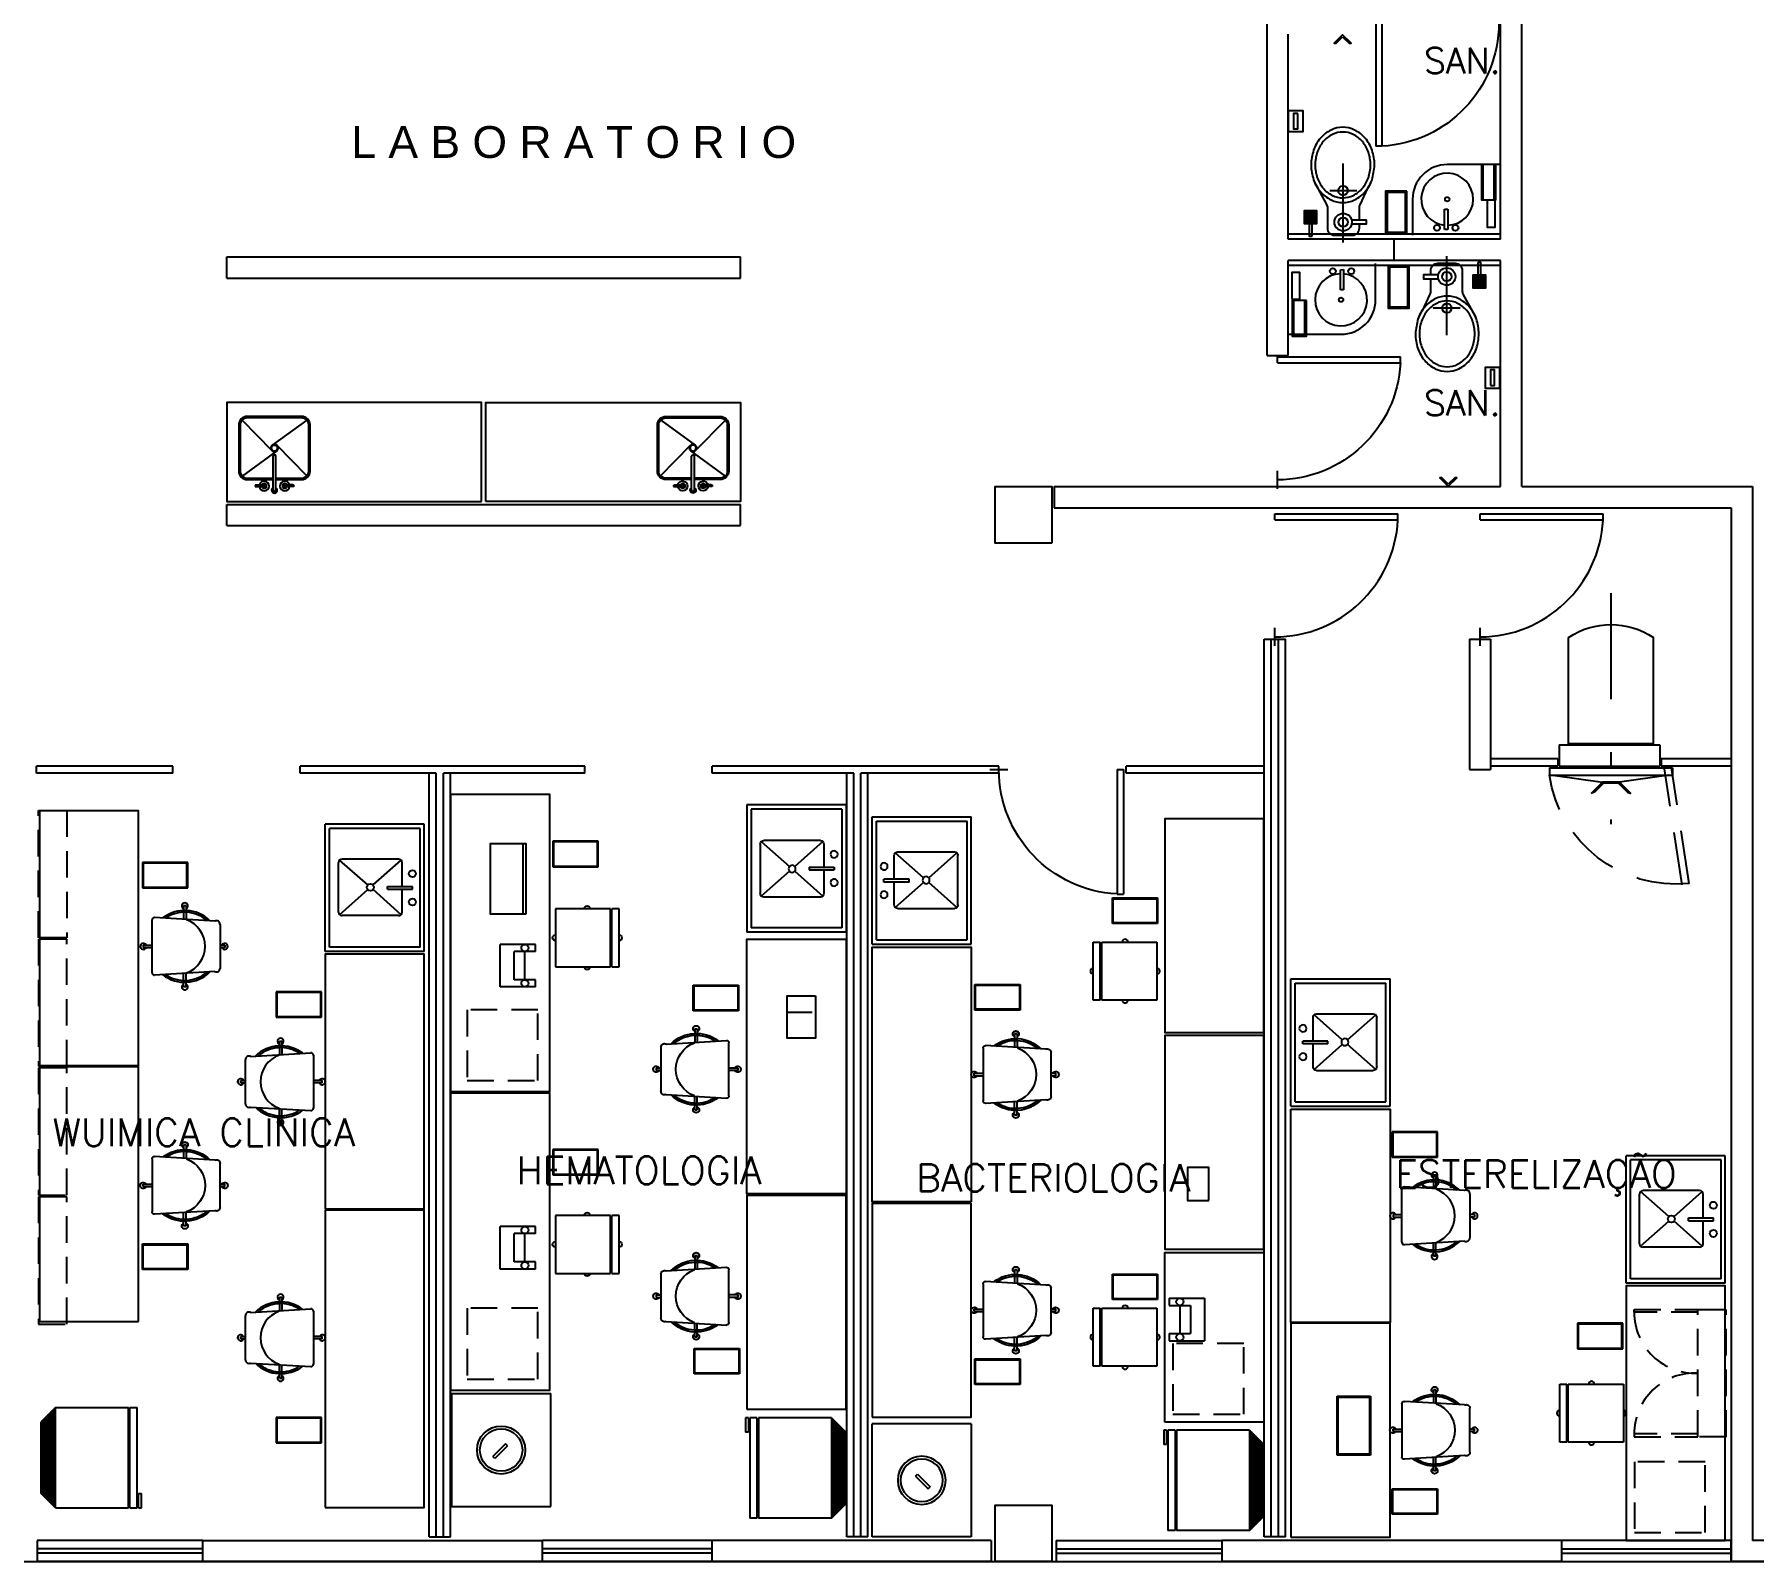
# Model space of a CAD drawing. Extents: x -358 to -207, y -206 to -105.
# Drawn here: x -263.3 to -251.15, y -191.83 to -181.03 of the extents above; entities that cross this region are included whole.
import ezdxf
from ezdxf.enums import TextEntityAlignment as Align

# ---------------------------------------------------------------- set-up
doc = ezdxf.new("R2010")
doc.units = 0
doc.header["$LTSCALE"] = 1.5
doc.header["$MEASUREMENT"] = 0
for name, pattern in [('DASHDOT', [1, 0.5, -0.25, 0, -0.25]), ('HIDDEN', [0.375, 0.25, -0.125]), ('HIDDEN2', [0.1875, 0.125, -0.0625])]:
    doc.linetypes.add(name, pattern=pattern)
doc.layers.get('0').update_dxf_attribs({"linetype": 'CONTINUOUS'})
for name, color, linetype in [('8CMOB01', 8, 'CONTINUOUS'), ('9CCOLUMNA', 5, 'CONTINUOUS'), ('AREAS', 253, 'CONTINUOUS'), ('CAN', 6, 'CONTINUOUS'), ('CANCEL', 6, 'CONTINUOUS'), ('CCPTAS', 6, 'CONTINUOUS'), ('MOB', 8, 'CONTINUOUS'), ('MSAN', 6, 'CONTINUOUS'), ('MUEBLE', 8, 'CONTINUOUS'), ('RCMURO01', 3, 'CONTINUOUS'), ('RCTEXEJE02', 3, 'CONTINUOUS'), ('ZCTEXT01', 2, 'CONTINUOUS')]:
    doc.layers.add(name, color=color, linetype=linetype)
doc.styles.add('HELV-NF', font='helv-nf', dxfattribs={"height": 0.2})
doc.styles.add('REG-60', font='ROMANS.shx', dxfattribs={"height": 0.195})
doc.styles.add('REG-80', font='ROMANS.shx', dxfattribs={"height": 0.27})

# ---------------------------------------------------------------- blocks, each defined once
blk = doc.blocks.new('TARJA')
for p, q in [((-0.014, -0.022), (-0.227, 0.194)), ((0.23, 0.196), (-0.014, 0.018)), ((0.232, -0.198), (0.019, 0.018)), ((0.019, -0.022), (-0.225, -0.2)), ((-0.008, -0.3), (-0.008, -0.06)), ((0.012, -0.3), (0.012, -0.06)), ((-0.134, -0.27), (-0.134, -0.273)), ((-0.134, -0.273), (-0.054, -0.273)), ((-0.127, -0.263), (-0.055, -0.263)), ((0.139, -0.273), (0.058, -0.273)), ((0.132, -0.263), (0.059, -0.263)), ((0.139, -0.27), (0.139, -0.273))]:
    blk.add_line(p, q)
for points in [[(0.012, -0.225), (0.194, -0.225, 0.414214), (0.254, -0.165), (0.254, 0.161, 0.414214), (0.194, 0.221), (-0.19, 0.221, 0.414214), (-0.25, 0.161), (-0.25, -0.165, 0.414214), (-0.19, -0.225), (-0.007, -0.225)], [(0.012, -0.215), (0.194, -0.215, 0.414214), (0.244, -0.165), (0.244, 0.161, 0.414214), (0.194, 0.211), (-0.19, 0.211, 0.414214), (-0.24, 0.161), (-0.24, -0.165, 0.414214), (-0.19, -0.215), (-0.007, -0.215)]]:
    blk.add_lwpolyline(points, format="xyb")
for radius in [0.026, 0.021]:
    blk.add_circle((0.002, -0.002), radius)
for centre, radius, start, end in [((0.002, -0.06), 0.01, 0, 180), ((-0.07, -0.27), 0.0345, 185.2545, 168.7617), ((0.075, -0.27), 0.0345, 11.2383, 354.7455), ((-0.127, -0.27), 0.00711, 89.9822, 179.9822), ((-0.07, -0.27), 0.0167, 190.9013, 156.3336), ((0.002, -0.3), 0.02, 120, 60), ((0.002, -0.3), 0.01, 180, 0), ((0.075, -0.27), 0.0167, 23.6664, 349.0987), ((0.132, -0.27), 0.00711, 0.0178, 90.0178)]:
    blk.add_arc(centre, radius, start, end)
blk = doc.blocks.new('PTA-I')
for p, q in [((-1, 0), (-1, 1)), ((-0.95, 1), (-1, 1)), ((-0.95, 0), (-0.95, 1)), ((-0.95, 0), (-1, 0)), ((0.073, 0), (-0.073, 0))]:
    blk.add_line(p, q)
blk.add_arc((-1.002, -0.001), 1.002, 0.0552, 87.0072)
blk = doc.blocks.new('VB')
at = {"layer": 'MSAN'}
for p, q in [((-0.154, 0.147), (-0.138, 0.164)), ((-0.053, 0.046), (-0.154, 0.147)), ((-0.138, 0.164), (-0.037, 0.063)), ((-0.037, 0.063), (-0.053, 0.046))]:
    blk.add_line(p, q, dxfattribs=at)
blk.add_lwpolyline([(-0.128, 0.121), (-0.128, 0.121)], dxfattribs=at)
for centre, radius in [((-0.184, 0.102), 0.0208), ((-0.092, 0.194), 0.0208), ((0, 0), 0.0154)]:
    blk.add_circle(centre, radius, dxfattribs=at)
blk.add_arc((0, 0), 0.184, 136.4231, 129.262, dxfattribs=at)
blk = doc.blocks.new('J')
at = {"layer": 'MSAN'}
blk.add_lwpolyline([(-0.026, -0.097), (0.03, -0.097), (0.03, 0.093), (-0.026, 0.093)], close=True, dxfattribs=at)
blk = doc.blocks.new('8')
at = {"layer": 'MSAN'}
for p, q in [((0.123, 0.04), (-0.127, 0.04)), ((-0.127, -0.04), (0.123, -0.04))]:
    blk.add_line(p, q, dxfattribs=at)
blk.add_lwpolyline([(0.123, -0.05), (0.123, 0.05), (-0.127, 0.05), (-0.127, -0.05)], close=True, dxfattribs=at)
blk = doc.blocks.new('PAP')
at = {"layer": 'MSAN', "color": 6}
for points in [[(0.144, -0.077), (0.144, 0.073), (-0.156, 0.073), (-0.156, -0.077)], [(0.134, -0.067), (0.134, 0.063), (-0.146, 0.063), (-0.146, -0.067)]]:
    blk.add_lwpolyline(points, close=True, dxfattribs=at)
blk = doc.blocks.new('2')
at = {"layer": 'MSAN'}
for points in [[(0.067, -0.053), (-0.083, -0.053), (-0.083, 0.047), (0.067, 0.047)], [(-0.063, 0.012), (-0.063, -0.018), (0.047, -0.018), (0.047, 0.012)]]:
    blk.add_lwpolyline(points, close=True, dxfattribs=at)
blk = doc.blocks.new('6')
at = {"layer": 'MSAN'}
blk.add_lwpolyline([(0.014, 0), (0.06, 0.046), (0.06, 0.06), (0, 0), (0.06, -0.06), (0.06, -0.046)], close=True, dxfattribs=at)
blk = doc.blocks.new('4')
at = {"layer": 'MSAN'}
for p, q in [((0, 0.045), (0, -0.514)), ((-0.054, -0.088), (-0.163, -0.088)), ((-0.163, -0.115), (-0.056, -0.115)), ((0.276, -0.102), (0.186, -0.102)), ((0.276, -0.112), (0.186, -0.112)), ((0.241, -0.09), (0.221, -0.09)), ((0.276, -0.122), (0.186, -0.122)), ((0.276, -0.132), (0.186, -0.132)), ((0.276, -0.142), (0.186, -0.142)), ((0.276, -0.152), (0.186, -0.152)), ((0.276, -0.162), (0.186, -0.162)), ((0.276, -0.172), (0.186, -0.172)), ((0.095, -0.323), (-0.096, -0.323))]:
    blk.add_line(p, q, dxfattribs=at)
blk.add_lwpolyline([(0.221, 0), (0.221, -0.09), (0.186, -0.09), (0.186, -0.18), (0.276, -0.18), (0.276, -0.09), (0.241, -0.09), (0.241, 0)], close=True, dxfattribs=at)
blk.add_lwpolyline([(0.196, -0.368), (0.118, -0.224, -0.124861), (0.112, -0.2), (0.112, -0.058, 0.414214), (0.063, -0.008), (-0.064, -0.008, 0.414214), (-0.114, -0.058), (-0.114, -0.088), (-0.163, -0.088), (-0.163, -0.115), (-0.114, -0.115), (-0.114, -0.202, -0.109858), (-0.118, -0.223), (-0.174, -0.341, 0.061992), (-0.203, -0.4, 0.020986), (-0.221, -0.504, 0.083945), (-0.203, -0.608, 0.09123), (-0.155, -0.693, 0.103863), (-0.08, -0.751, 0.114983), (0.003, -0.771, 0.114983), (0.087, -0.751, 0.103863), (0.162, -0.693, 0.09123), (0.21, -0.608, 0.083945), (0.227, -0.504, 0.083945), (0.21, -0.4, 0.048605), (0.188, -0.353)], format="xyb", dxfattribs=at)
for points in [[(-0.08, -0.751, 0.114983), (0.003, -0.771, 0.114983), (0.087, -0.751, 0.103863), (0.162, -0.693, 0.09123), (0.21, -0.608, 0.083945), (0.227, -0.504, 0.083945), (0.21, -0.4, 0.09123), (0.162, -0.316, 0.103863), (0.087, -0.257, 0.114983), (0.003, -0.238, 0.114983), (-0.08, -0.257, 0.103863), (-0.155, -0.316, 0.09123), (-0.203, -0.4, 0.020986), (-0.221, -0.504, 0.083945), (-0.203, -0.608, 0.09123), (-0.155, -0.693, 0.103863)], [(0.003, -0.272, 0.114859), (-0.07, -0.289, 0.103833), (-0.135, -0.34, 0.091287), (-0.177, -0.414, 0.084042), (-0.192, -0.504, 0.084042), (-0.177, -0.595, 0.091287), (-0.135, -0.669, 0.103833), (-0.07, -0.72, 0.114859), (0.003, -0.737, 0.114859), (0.077, -0.72, 0.103833), (0.142, -0.669, 0.091287), (0.184, -0.595, 0.084042), (0.199, -0.504, 0.084042), (0.184, -0.414, 0.091287), (0.142, -0.34, 0.103833), (0.077, -0.289, 0.114859)]]:
    blk.add_lwpolyline(points, format="xyb", close=True, dxfattribs=at)
for centre, radius in [((0.001, -0.1), 0.0616), ((0.001, -0.1), 0.0329), ((0.002, -0.323), 0.0335)]:
    blk.add_circle(centre, radius, dxfattribs=at)
blk = doc.blocks.new('PTA-D')
for p, q in [((0.95, 0), (0.95, 1)), ((0.95, 1), (1, 1)), ((1, 0), (1, 1)), ((-0.073, 0), (0.073, 0)), ((0.95, 0), (1, 0))]:
    blk.add_line(p, q)
blk.add_arc((1.002, -0.001), 1.002, 92.9928, 179.9448)
blk = doc.blocks.new('ESTE')
at = {"linetype": 'HIDDEN'}
for p, q in [((-1.738, 0.852), (-0.921, 0.727)), ((-1.748, 0.803), (-0.929, 0.678)), ((-0.92, 0.681), (-0.92, 0.731))]:
    blk.add_line(p, q, dxfattribs=at)
for p, q in [((-0.972, -0.135), (-0.972, 0.735)), ((-0.922, 0.735), (-0.972, 0.735)), ((-0.922, -0.135), (-0.922, 0.735)), ((-0.972, 0.71), (-1.022, 0.36)), ((-0.908, -0.065), (-0.908, 0.646)), ((-0.758, 0.646), (-0.908, 0.646)), ((-0.758, -0.065), (-0.758, 0.646)), ((-0.752, 0.6), (0, 0.6)), ((-0.752, 0.6), (-0.752, 0)), ((-1.022, 0.36), (-1.102, 0.44)), ((-1.092, 0.416), (-1.102, 0.44)), ((-1.029, 0.353), (-1.092, 0.416)), ((-1.029, 0.247), (-1.092, 0.184)), ((-1.029, 0.353), (-1.029, 0.247)), ((-1.022, 0.36), (-1.022, 0.24)), ((-1.022, 0.24), (-1.102, 0.16)), ((-1.092, 0.184), (-1.102, 0.16)), ((-0.972, -0.11), (-1.022, 0.24)), ((-0.752, 0), (0, 0)), ((-0.758, -0.065), (-0.908, -0.065)), ((-0.922, -0.135), (-0.972, -0.135))]:
    blk.add_line(p, q)
at = {"linetype": 'DASHDOT'}
blk.add_line((0.314, 0.3), (-1.319, 0.3), dxfattribs=at)
at = {"linetype": 'HIDDEN'}
blk.add_arc((-0.84, 0.758), 0.903, 173.9996, 261.5533, dxfattribs=at)
blk.add_arc((-0.444, 0.3), 0.536, 325.9415, 34.0585)
blk = doc.blocks.new('CONGELADOR')
for p, q in [((-0.577125, 0.354375), (-0.678375, 0.253125)), ((-0.678375, -0.253125), (-0.678375, 0.253125)), ((-0.66825, -0.26325), (-0.66825, 0.26325)), ((-0.658125, -0.273375), (-0.658125, 0.273375)), ((-0.648, -0.2835), (-0.648, 0.2835)), ((-0.637875, -0.293625), (-0.637875, 0.293625)), ((-0.62775, -0.30375), (-0.62775, 0.30375)), ((-0.617625, -0.313875), (-0.617625, 0.313875)), ((-0.6075, -0.324), (-0.6075, 0.324)), ((-0.597375, -0.334125), (-0.597375, 0.334125)), ((-0.58725, -0.34425), (-0.58725, 0.34425)), ((-0.577125, -0.354375), (-0.577125, 0.354375)), ((-0.577125, 0.354375), (-0.06075, 0.354375)), ((-0.06075, -0.354375), (-0.06075, 0.354375)), ((-0.050625, -0.354375), (-0.050625, 0.354375)), ((-0.050625, 0.354375), (0, 0.354375)), ((0, -0.354375), (0, 0.354375)), ((-0.577125, -0.354375), (-0.678375, -0.253125)), ((-0.577125, -0.354375), (-0.06075, -0.354375)), ((-0.050625, -0.354375), (0, -0.354375)), ((0.010125, -0.253125), (0.030375, -0.253125)), ((0.010125, -0.354375), (0.010125, -0.253125)), ((0.010125, -0.354375), (0.030375, -0.354375)), ((0.030375, -0.354375), (0.030375, -0.253125))]:
    blk.add_line(p, q)
blk = doc.blocks.new('CESTO-PA')
for p, q in [((0.09, 0), (-0.09, 0)), ((-0.09, 0), (-0.09, -0.32)), ((0.09, -0.32), (0.09, 0)), ((-0.085, -0.005), (-0.085, -0.315)), ((0.085, -0.005), (-0.085, -0.005)), ((0.085, -0.315), (0.085, -0.005)), ((-0.09, -0.32), (0.09, -0.32)), ((-0.085, -0.315), (0.085, -0.315))]:
    blk.add_line(p, q)
blk = doc.blocks.new('SILLA-AG')
for p, q in [((-0.01, 0.163), (0.01, 0.163)), ((-0.01, 0.163), (-0.01, 0.124)), ((0.01, 0.163), (0.01, 0.124)), ((-0.209, 0.081), (-0.239, -0.417)), ((-0.182, 0.124), (0.182, 0.124)), ((0.209, 0.081), (0.239, -0.417)), ((-0.335, -0.157), (-0.335, -0.177)), ((-0.335, -0.157), (-0.297, -0.157)), ((-0.335, -0.177), (-0.297, -0.177)), ((-0.282, -0.157), (-0.223, -0.157)), ((-0.282, -0.177), (-0.224, -0.177)), ((0.282, -0.157), (0.223, -0.157)), ((0.282, -0.177), (0.224, -0.177)), ((0.335, -0.157), (0.297, -0.157)), ((0.335, -0.177), (0.297, -0.177)), ((0.335, -0.157), (0.335, -0.177)), ((0.219, -0.438), (-0.219, -0.438)), ((-0.01, -0.511), (-0.01, -0.438)), ((-0.01, -0.511), (0.01, -0.511)), ((0.01, -0.511), (0.01, -0.438))]:
    blk.add_line(p, q)
for centre, radius, start, end in [((0, 0.163), 0.025, 293.5782, 246.4218), ((0, -0.168), 0.297, 135.3951, 217.7376), ((0, -0.168), 0.282, 139.0163, 214.1164), ((0, -0.233), 0.233, 19.7059, 160.2941), ((-0.182, 0.094), 0.03, 90, 205.502), ((0.182, 0.094), 0.03, 334.498, 90), ((0, -0.168), 0.297, 322.2624, 44.6049), ((0, -0.168), 0.282, 325.8836, 40.9837), ((-0.335, -0.167), 0.025, 23.5782, 336.4218), ((0.335, -0.167), 0.025, 203.5782, 156.4218), ((-0.219, -0.418), 0.02, 176.5664, 270), ((0.219, -0.418), 0.02, 270, 3.4336), ((0, -0.511), 0.025, 113.5782, 66.4218)]:
    blk.add_arc(centre, radius, start, end)
blk = doc.blocks.new('M-ALTA-VERT')
for p, q in [((-0.45, 0.7), (-0.45, 0)), ((0.45, 0.7), (-0.45, 0.7)), ((-0.42, 0.67), (-0.42, 0.03)), ((0.42, 0.67), (-0.42, 0.67)), ((0.01, 0.617), (-0.01, 0.617)), ((-0.01, 0.439), (-0.01, 0.617)), ((0.01, 0.439), (0.01, 0.617)), ((0.42, 0.67), (0.42, 0.03)), ((0.45, 0.7), (0.45, 0)), ((-0.203, 0.519), (-0.203, 0.119)), ((-0.02, 0.338), (-0.196, 0.537)), ((-0.01, 0.544), (-0.178, 0.544)), ((0.172, 0.544), (0.01, 0.544)), ((0.19, 0.537), (0.013, 0.338)), ((0.197, 0.519), (0.197, 0.119)), ((0.01, 0.439), (-0.01, 0.439)), ((-0.02, 0.3), (-0.196, 0.101)), ((0.19, 0.101), (0.013, 0.3)), ((0.45, 0), (-0.45, 0)), ((0.42, 0.03), (-0.42, 0.03)), ((0.172, 0.094), (-0.178, 0.094))]:
    blk.add_line(p, q)
for centre in [(-0.1, 0.616), (0.1, 0.616), (-0.003, 0.319)]:
    blk.add_circle(centre, 0.025)
for centre, start, end in [((-0.178, 0.519), 90, 180), ((0.172, 0.519), 0, 90), ((-0.178, 0.119), 180, 270), ((0.172, 0.119), 270, 0)]:
    blk.add_arc(centre, 0.025, start, end)
blk = doc.blocks.new('SILLA-GS')
for p, q in [((-0.45, 0.205), (-0.4, 0.205)), ((-0.45, -0.205), (-0.45, 0.205)), ((-0.4, -0.205), (-0.4, 0.205)), ((-0.39, -0.205), (-0.39, 0.205)), ((-0.39, 0.205), (0, 0.205)), ((0, 0.205), (0, -0.205)), ((-0.4, 0.03), (-0.39, 0.03)), ((-0.4, -0.03), (-0.39, -0.03)), ((-0.4, -0.205), (-0.45, -0.205)), ((0, -0.205), (-0.39, -0.205))]:
    blk.add_line(p, q)
for centre, start, end in [((-0.225, 0.205), 0, 180), ((-0.45, 0), 90, 270), ((0, 0), 270, 90), ((-0.225, -0.205), 180, 0)]:
    blk.add_arc(centre, 0.02, start, end)
blk = doc.blocks.new('MICROS')
for p, q in [((-0.15, -0.25), (-0.15, 0)), ((-0.15, 0), (0.15, 0)), ((0.15, -0.25), (0.15, 0)), ((-0.1, -0.25), (-0.1, -0.1)), ((-0.1, -0.1), (0.1, -0.1)), ((0.1, -0.25), (0.1, -0.1)), ((-0.1, -0.175), (0.1, -0.175)), ((-0.15, -0.25), (-0.1, -0.25)), ((0.1, -0.25), (0.15, -0.25))]:
    blk.add_line(p, q)
for centre in [(-0.125, -0.175), (0.125, -0.175)]:
    blk.add_circle(centre, 0.025)
blk = doc.blocks.new('C-P-24TUBOS')
for p, q in [((0, 0.4), (0, -0.4)), ((0.7, 0.4), (0, 0.4)), ((0.7, -0.4), (0.7, 0.4)), ((0.306, -0.03), (0.395, 0.059)), ((0.32, -0.044), (0.409, 0.045)), ((0.395, 0.059), (0.409, 0.045)), ((0.306, -0.03), (0.32, -0.044)), ((0.7, -0.4), (0, -0.4))]:
    blk.add_line(p, q)
for radius in [0.17, 0.15]:
    blk.add_circle((0.35, 0), radius)
blk = doc.blocks.new('A$C503C0B87')
at = {"layer": 'MOB'}
for points in [[(0.847, 2.768), (0.847, 2.068), (2.358, 2.068), (2.358, 2.768)], [(2.37, 2.068), (2.37, 2.768), (4.17, 2.768), (4.17, 2.068)], [(0.811, 0.7), (2.011, 0.7), (2.011, 0), (0.811, 0)], [(3.545, 0), (3.545, 0.7), (2.034, 0.7), (2.034, 0)], [(5.077, 0), (5.077, 0.7), (3.567, 0.7), (3.567, 0)], [(2.379, 0.39), (2.612, 0.39), (2.612, 0.54), (2.379, 0.54)]]:
    blk.add_lwpolyline(points, close=True, dxfattribs=at)
at = {"layer": 'MOB', "linetype": 'HIDDEN', "ltscale": 0.5}
blk.add_lwpolyline([(0.867, 0.143), (1.367, 0.143), (1.367, 0.643), (0.867, 0.643)], close=True, dxfattribs=at)
at = {"layer": 'MOB', "xscale": -1}
for name, p, rotation in [('C-P-24TUBOS', (0.4, 2.768), 90), ('CESTO-PA', (1.168, 1.723), 180), ('CESTO-PA', (3.815, 1.723), 180)]:
    blk.add_blockref(name, p, dxfattribs=dict(at, rotation=rotation))
at = {"layer": 'MOB', "xscale": -0.855, "yscale": 0.855, "zscale": 0.855, "rotation": 180}
for p in [(1.602, 1.61), (3.269, 1.61)]:
    blk.add_blockref('SILLA-AG', p, dxfattribs=at)
at = {"layer": 'MOB'}
for name, p, rotation in [('SILLA-GS', (1.411, 0.756), 270), ('SILLA-GS', (4, 0.756), 270), ('CONGELADOR', (0.4, 0.678), 90), ('MICROS', (1.537, 0.419), 180)]:
    blk.add_blockref(name, p, dxfattribs=dict(at, rotation=rotation))
at = {"layer": 'MOB', "xscale": -1}
for p in [(1.768, 1.071), (4.427, 1.071)]:
    blk.add_blockref('CESTO-PA', p, dxfattribs=at)
at = {"layer": 'MSAN', "xscale": -1}
blk.add_blockref('M-ALTA-VERT', (4.64, 2.068), dxfattribs=at)
blk = doc.blocks.new('EST-BAC75')
at = {"linetype": 'HIDDEN', "ltscale": 0.5}
for p, q in [((-0.45, 0.65), (-0.45, 0.2)), ((-0.43, 0.65), (-0.45, 0.65)), ((-0.43, 0.2), (-0.43, 0.65)), ((0.43, 0.2), (0.43, 0.65)), ((0.45, 0.65), (0.45, 0.2)), ((-0.45, 0.2), (0.45, 0.2)), ((0.45, 0.2), (0.45, 0)), ((-0.45, 0), (0.45, 0))]:
    blk.add_line(p, q, dxfattribs=at)
at = {"linetype": 'HIDDEN2'}
for p, q in [((0.43, 0.65), (0.45, 0.65)), ((-0.45, 0), (-0.45, 0.2))]:
    blk.add_line(p, q, dxfattribs=at)
at = {"linetype": 'HIDDEN', "ltscale": 0.5}
blk.add_arc((-0.43, 0.22), 0.43, 357.3961, 90, dxfattribs=at)
at = {"linetype": 'HIDDEN2'}
blk.add_arc((0.43, 0.22), 0.43, 90, 182.6039, dxfattribs=at)
blk = doc.blocks.new('A$C38AD7A97')
at = {"layer": 'MOB'}
for points in [[(0.024, 3.075), (0.024, 2.375), (1.535, 2.375), (1.535, 3.075)], [(3.05, 3.075), (3.05, 2.375), (1.54, 2.375), (1.54, 3.075)], [(0, 0.706), (0, 0.006), (1.8, 0.006), (1.8, 0.706)]]:
    blk.add_lwpolyline(points, close=True, dxfattribs=at)
at = {"layer": 'MOB', "linetype": 'HIDDEN', "ltscale": 0.5}
blk.add_lwpolyline([(0.056, 0.148), (0.556, 0.148), (0.556, 0.648), (0.056, 0.648)], close=True, dxfattribs=at)
at = {"layer": 'MOB'}
for name, p, xscale, yscale, zscale, rotation in [('CESTO-PA', (1.02, 2.631), -1.3, 1.3, 1.3, 270), ('SILLA-AG', (0.779, 1.917), -0.855, 0.855, 0.855, 180), ('SILLA-AG', (2.295, 1.917), 0.855, 0.855, 0.855, 180)]:
    blk.add_blockref(name, p, dxfattribs=dict(at, xscale=xscale, yscale=yscale, zscale=zscale, rotation=rotation))
at = {"layer": 'MOB', "xscale": -1, "rotation": 180}
blk.add_blockref('CESTO-PA', (0.275, 2.04), dxfattribs=at)
at = {"layer": 'MOB'}
for name, p, rotation in [('CESTO-PA', (2.799, 2.04), 180), ('SILLA-GS', (0.9, 0.726), 270)]:
    blk.add_blockref(name, p, dxfattribs=dict(at, rotation=rotation))
blk.add_blockref('CESTO-PA', (1.445, 1.051), dxfattribs=at)
at = {"layer": 'MOB', "linetype": 'HIDDEN', "ltscale": 0.5}
blk.add_blockref('EST-BAC75', (1.183, 0), dxfattribs=at)
at = {"layer": 'MSAN', "xscale": -1}
blk.add_blockref('M-ALTA-VERT', (3.52, 2.375), dxfattribs=at)
at = {"layer": 'MSAN', "rotation": 180}
blk.add_blockref('M-ALTA-VERT', (2.27, 0.706), dxfattribs=at)

msp = doc.modelspace()

# ---------------------------------------------------------------- linework, layer by layer
at = {"layer": '8CMOB01', "color": 8}
for points in [[(-260.14, -184.335), (-260.14, -183.635), (-261.94, -183.635), (-261.94, -184.335)], [(-260.11, -184.335), (-260.11, -183.635), (-258.31, -183.635), (-258.31, -184.335)]]:
    msp.add_lwpolyline(points, close=True, dxfattribs=at)
at = {"layer": '9CCOLUMNA'}
for points in [[(-256.11, -184.63), (-256.51, -184.63), (-256.51, -184.23), (-256.11, -184.23)], [(-256.11, -191.83), (-256.51, -191.83), (-256.51, -191.43), (-256.11, -191.43)]]:
    msp.add_lwpolyline(points, close=True, dxfattribs=at)
at = {"layer": 'AREAS'}
msp.add_lwpolyline([(-229.284, -133.83), (-270.91, -133.83), (-270.91, -151.83), (-273.93, -151.83), (-273.93, -155.83), (-263.71, -155.83), (-263.71, -191.83), (-225.63, -191.83), (-225.63, -166.817), (-219.21, -166.817), (-219.21, -158.85), (-222.81, -158.85), (-222.81, -148.48), (-227.603, -148.48, 0.916198)], format="xyb", close=True, dxfattribs=at)
at = {"layer": 'CAN'}
for p, q in [((-252.535, -186.155), (-252.535, -186.205)), ((-251.805, -186.155), (-251.805, -186.205))]:
    msp.add_line(p, q, dxfattribs=at)
at = {"layer": 'CANCEL'}
for p, q in [((-262.323, -186.255), (-262.323, -186.205)), ((-261.423, -186.255), (-261.423, -186.205)), ((-259.41, -186.255), (-259.41, -186.205)), ((-258.51, -186.255), (-258.51, -186.205)), ((-256.485, -186.255), (-256.485, -186.205)), ((-255.585, -186.255), (-255.585, -186.205))]:
    msp.add_line(p, q, dxfattribs=at)
at = {"layer": 'CANCEL', "ltscale": 0.06}
for p, q in [((-262.11, -191.68), (-263.28, -191.68)), ((-263.28, -191.68), (-263.28, -191.83)), ((-258.51, -191.68), (-259.71, -191.68)), ((-256.08, -191.68), (-254.91, -191.68)), ((-262.11, -191.74), (-263.28, -191.74)), ((-262.11, -191.77), (-263.28, -191.77)), ((-258.51, -191.74), (-259.71, -191.74)), ((-258.51, -191.77), (-259.71, -191.77)), ((-256.08, -191.74), (-254.91, -191.74)), ((-256.08, -191.77), (-254.91, -191.77)), ((-252.51, -191.74), (-251.31, -191.74)), ((-252.51, -191.77), (-251.31, -191.77)), ((-262.11, -191.83), (-263.28, -191.83)), ((-258.51, -191.83), (-259.71, -191.83)), ((-256.08, -191.83), (-254.91, -191.83))]:
    msp.add_line(p, q, dxfattribs=at)
at = {"layer": 'CANCEL'}
msp.add_lwpolyline([(-251.31, -191.83), (-251.31, -191.68), (-252.51, -191.68), (-252.51, -191.83)], close=True, dxfattribs=at)
at = {"layer": 'CCPTAS'}
for p, q in [((-261.94, -182.605), (-258.31, -182.605)), ((-261.94, -182.755), (-261.94, -182.605)), ((-258.31, -182.755), (-258.31, -182.605)), ((-261.94, -182.755), (-258.31, -182.755)), ((-261.94, -184.355), (-258.31, -184.355)), ((-261.94, -184.505), (-261.94, -184.355)), ((-258.31, -184.505), (-258.31, -184.355)), ((-261.94, -184.505), (-258.31, -184.505)), ((-254.61, -185.308), (-254.46, -185.308)), ((-254.61, -191.655), (-254.61, -185.308)), ((-254.56, -191.655), (-254.56, -185.308)), ((-254.51, -191.655), (-254.51, -185.308)), ((-254.46, -191.655), (-254.46, -185.308)), ((-263.285, -186.255), (-263.285, -186.205)), ((-262.323, -186.205), (-263.285, -186.205)), ((-259.41, -186.205), (-261.423, -186.205)), ((-256.485, -186.205), (-258.51, -186.205)), ((-254.61, -186.205), (-255.585, -186.205)), ((-252.535, -186.155), (-253.01, -186.155)), ((-252.535, -186.205), (-253.01, -186.205)), ((-251.31, -186.155), (-251.805, -186.155)), ((-251.31, -186.205), (-251.805, -186.205)), ((-262.323, -186.255), (-263.285, -186.255)), ((-260.46, -186.255), (-261.423, -186.255)), ((-260.51, -191.655), (-260.51, -186.255)), ((-260.46, -191.655), (-260.46, -186.255)), ((-260.41, -191.655), (-260.41, -186.255)), ((-259.41, -186.255), (-260.41, -186.255)), ((-260.36, -191.655), (-260.36, -186.255)), ((-257.51, -186.255), (-258.51, -186.255)), ((-257.56, -191.655), (-257.56, -186.255)), ((-257.51, -191.655), (-257.51, -186.255)), ((-257.46, -191.655), (-257.46, -186.255)), ((-256.485, -186.255), (-257.46, -186.255)), ((-257.41, -191.655), (-257.41, -186.255)), ((-254.61, -186.255), (-255.585, -186.255)), ((-260.51, -191.655), (-260.36, -191.655)), ((-257.41, -191.655), (-257.56, -191.655)), ((-254.46, -191.655), (-254.61, -191.655))]:
    msp.add_line(p, q, dxfattribs=at)
at = {"layer": 'MOB'}
for p, q in [((-259.847, -187.253), (-259.847, -186.753)), ((-257.98, -187.946), (-257.804, -187.946))]:
    msp.add_line(p, q, dxfattribs=at)
for points in [[(-260.359, -188.507), (-259.659, -188.507), (-259.659, -186.407), (-260.359, -186.407)], [(-263.265, -188.322), (-262.565, -188.322), (-262.565, -186.522), (-263.265, -186.522)], [(-259.827, -187.253), (-260.077, -187.253), (-260.077, -186.753), (-259.827, -186.753)], [(-257.565, -189.23), (-258.265, -189.23), (-258.265, -187.43), (-257.565, -187.43)], [(-261.245, -189.336), (-260.545, -189.336), (-260.545, -187.536), (-261.245, -187.536)], [(-257.78, -187.829), (-257.78, -188.129), (-257.98, -188.129), (-257.98, -187.829)], [(-262.565, -190.132), (-262.565, -188.332), (-263.265, -188.332), (-263.265, -190.132)], [(-260.359, -190.617), (-259.659, -190.617), (-259.659, -188.517), (-260.359, -188.517)], [(-258.265, -190.752), (-257.565, -190.752), (-257.565, -189.241), (-258.265, -189.241)], [(-261.245, -191.446), (-260.545, -191.446), (-260.545, -189.346), (-261.245, -189.346)]]:
    msp.add_lwpolyline(points, close=True, dxfattribs=at)
at = {"layer": 'MOB', "linetype": 'HIDDEN', "ltscale": 0.5}
for points in [[(-263.07, -186.519), (-263.07, -187.419), (-263.27, -187.419), (-263.27, -186.519)], [(-263.07, -188.328), (-263.07, -187.428), (-263.27, -187.428), (-263.27, -188.328)], [(-259.742, -188.429), (-259.742, -187.929), (-260.242, -187.929), (-260.242, -188.429)], [(-263.07, -189.238), (-263.07, -188.338), (-263.27, -188.338), (-263.27, -189.238)], [(-263.07, -190.15), (-263.07, -189.25), (-263.27, -189.25), (-263.27, -190.15)], [(-259.742, -190.539), (-259.742, -190.039), (-260.242, -190.039), (-260.242, -190.539)]]:
    msp.add_lwpolyline(points, close=True, dxfattribs=at)
at = {"layer": 'MSAN'}
for p, q in [((-254.44, -182.443), (-252.94, -182.443)), ((-253.692, -182.628), (-253.692, -182.478)), ((-254.44, -182.663), (-252.94, -182.663))]:
    msp.add_line(p, q, dxfattribs=at)
at = {"layer": 'MSAN', "ltscale": 0.06}
msp.add_line((-256.08, -191.68), (-256.08, -191.83), dxfattribs=at)
at = {"layer": 'MSAN'}
for points in [[(-252.94, -181.953), (-253.317, -181.953, 0.414214), (-253.562, -182.198), (-253.562, -182.453)], [(-254.44, -183.153), (-254.067, -183.153, 0.414214), (-253.823, -182.909), (-253.823, -182.653)]]:
    msp.add_lwpolyline(points, format="xyb", dxfattribs=at)
at = {"layer": 'RCMURO01'}
for p, q in [((-252.79, -184.23), (-252.79, -176.63)), ((-252.94, -182.48), (-252.94, -176.78)), ((-254.59, -183.302), (-254.59, -180.88)), ((-254.44, -182.48), (-254.44, -181.03)), ((-252.94, -182.48), (-254.44, -182.48)), ((-252.94, -182.63), (-254.44, -182.63)), ((-254.44, -183.302), (-254.44, -182.63)), ((-252.94, -184.23), (-252.94, -182.63)), ((-254.59, -183.302), (-254.44, -183.302)), ((-256.094, -184.23), (-252.94, -184.23)), ((-256.094, -184.23), (-256.094, -184.38)), ((-252.79, -184.23), (-251.16, -184.23)), ((-251.16, -184.23), (-251.16, -191.68)), ((-256.094, -184.38), (-251.31, -184.38)), ((-251.31, -184.38), (-251.31, -191.83)), ((-253.16, -185.308), (-253.16, -186.23)), ((-253.16, -185.308), (-253.01, -185.308)), ((-253.01, -185.308), (-253.01, -186.23)), ((-253.16, -186.23), (-253.01, -186.23)), ((-262.11, -191.83), (-262.11, -191.68)), ((-259.71, -191.83), (-259.71, -191.68)), ((-256.54, -191.68), (-258.51, -191.68)), ((-258.51, -191.83), (-258.51, -191.68)), ((-252.51, -191.68), (-254.91, -191.68)), ((-254.91, -191.68), (-254.91, -191.83)), ((-252.51, -191.68), (-252.51, -191.83)), ((-249.34, -191.68), (-251.16, -191.68)), ((-259.71, -191.83), (-262.11, -191.83)), ((-256.54, -191.83), (-258.51, -191.83)), ((-252.51, -191.83), (-254.91, -191.83)), ((-249.34, -191.83), (-251.31, -191.83))]:
    msp.add_line(p, q, dxfattribs=at)
at = {"layer": 'RCMURO01', "ltscale": 0.06}
for p, q in [((-262.11, -191.68), (-259.71, -191.68)), ((-256.54, -191.68), (-256.54, -191.83))]:
    msp.add_line(p, q, dxfattribs=at)

# ---------------------------------------------------------------- block references
at = {"rotation": 180}
msp.add_blockref('J', (-253.004, -182.302), dxfattribs=at)
at = {"layer": '8CMOB01', "color": 8}
msp.add_blockref('TARJA', (-261.606, -183.955), dxfattribs=at)
at = {"layer": '8CMOB01', "color": 8, "xscale": -1}
msp.add_blockref('TARJA', (-258.644, -183.955), dxfattribs=at)
at = {"layer": 'CCPTAS', "yscale": 0.87, "zscale": 0.87}
for name, p, xscale, rotation in [('PTA-I', (-252.952, -180.953), -0.87, 180), ('PTA-D', (-254.517, -184.182), -0.87, 270), ('PTA-I', (-254.535, -185.292), 0.87, 270), ('PTA-I', (-253.085, -185.292), 0.87, 270)]:
    msp.add_blockref(name, p, dxfattribs=dict(at, xscale=xscale, rotation=rotation))
at = {"layer": 'CCPTAS', "ltscale": 0.06, "xscale": -0.88, "yscale": 0.88, "zscale": 0.88, "rotation": 180}
msp.add_blockref('PTA-D', (-256.485, -186.23), dxfattribs=at)
at = {"layer": 'MOB', "xscale": -1}
for name, p, rotation in [('ESTE', (-252.46, -185.297), 270), ('CESTO-PA', (-258.644, -187.845), 90), ('CESTO-PA', (-262.217, -189.674), 270), ('CESTO-PA', (-258.638, -190.413), 90)]:
    msp.add_blockref(name, p, dxfattribs=dict(at, rotation=rotation))
at = {"layer": 'MOB'}
for name, p, rotation in [('CESTO-PA', (-259.636, -186.827), 90), ('CESTO-PA', (-262.217, -186.976), 270), ('MICROS', (-260.009, -187.616), 90), ('CESTO-PA', (-261.591, -187.891), 90), ('CESTO-PA', (-259.636, -189.006), 90), ('MICROS', (-260.009, -189.611), 90), ('C-P-24TUBOS', (-259.652, -191.041), 180), ('CESTO-PA', (-261.591, -190.901), 90), ('CONGELADOR', (-258.245, -191.168), 180)]:
    msp.add_blockref(name, p, dxfattribs=dict(at, rotation=rotation))
at = {"layer": 'MOB', "yscale": 0.855, "zscale": 0.855}
for p, xscale, rotation in [((-262.094, -187.48), 0.855, 270), ((-258.767, -188.349), -0.855, 90), ((-261.703, -188.437), 0.855, 90), ((-262.094, -189.17), -0.855, 270), ((-258.767, -189.953), -0.855, 90), ((-261.703, -190.247), 0.855, 90)]:
    msp.add_blockref('SILLA-AG', p, dxfattribs=dict(at, xscale=xscale, rotation=rotation))
at = {"layer": 'MOB', "xscale": -1}
for p in [(-259.619, -187.419), (-259.619, -189.587)]:
    msp.add_blockref('SILLA-GS', p, dxfattribs=at)
at = {"layer": 'MOB'}
msp.add_blockref('CONGELADOR', (-262.574, -191.094), dxfattribs=at)
at = {"layer": 'MSAN'}
for name, p, rotation in [('6', (-254.056, -181.035), 270), ('2', (-254.385, -181.654), 270), ('4', (-254.051, -182.46), 180), ('VB', (-253.317, -182.198), 135), ('8', (-253.024, -182.076), 90), ('PAP', (-253.679, -182.285), 90), ('VB', (-254.067, -182.909), 315), ('PAP', (-253.662, -182.813), 90), ('8', (-254.362, -183.038), 90), ('2', (-253, -183.452), 90), ('6', (-253.309, -184.227), 90), ('M-ALTA-VERT', (-261.245, -187.066), 270)]:
    msp.add_blockref(name, p, dxfattribs=dict(at, rotation=rotation))
for name, p in [('4', (-253.321, -182.645)), ('J', (-254.388, -182.808))]:
    msp.add_blockref(name, p, dxfattribs=at)
at = {"layer": 'MSAN', "xscale": -1, "rotation": 270}
msp.add_blockref('M-ALTA-VERT', (-258.265, -186.929), dxfattribs=at)
at = {"layer": 'MUEBLE', "ltscale": 0.06, "rotation": 90}
for name, p in [('A$C503C0B87', (-254.612, -191.655)), ('A$C38AD7A97', (-251.346, -191.68))]:
    msp.add_blockref(name, p, dxfattribs=at)

# ---------------------------------------------------------------- texts
at = {"style": 'REG-60'}
for s, p in [('WUIMICA CLINICA', (-263.173, -188.892)), ('HEMATOLOGIA', (-259.893, -189.161)), ('BACTERIOLOGIA', (-257.07, -189.214)), ('ESTERELIZAÇÃO', (-253.683, -189.187))]:
    msp.add_text(s, height=0.195, dxfattribs=at).set_placement(p)
at = {"layer": 'RCTEXEJE02', "color": 0, "style": 'HELV-NF'}
msp.add_text('L A B O R A T O R I O', height=0.225, dxfattribs=at).set_placement((-259.489, -181.906), align=Align.CENTER)
at = {"layer": 'ZCTEXT01', "color": 0, "style": 'REG-80'}
for p in [(-253.211, -181.308), (-253.211, -183.728)]:
    msp.add_text('SAN.', height=0.18, dxfattribs=at).set_placement(p, align=Align.CENTER)

doc.saveas('drawing.dxf')
